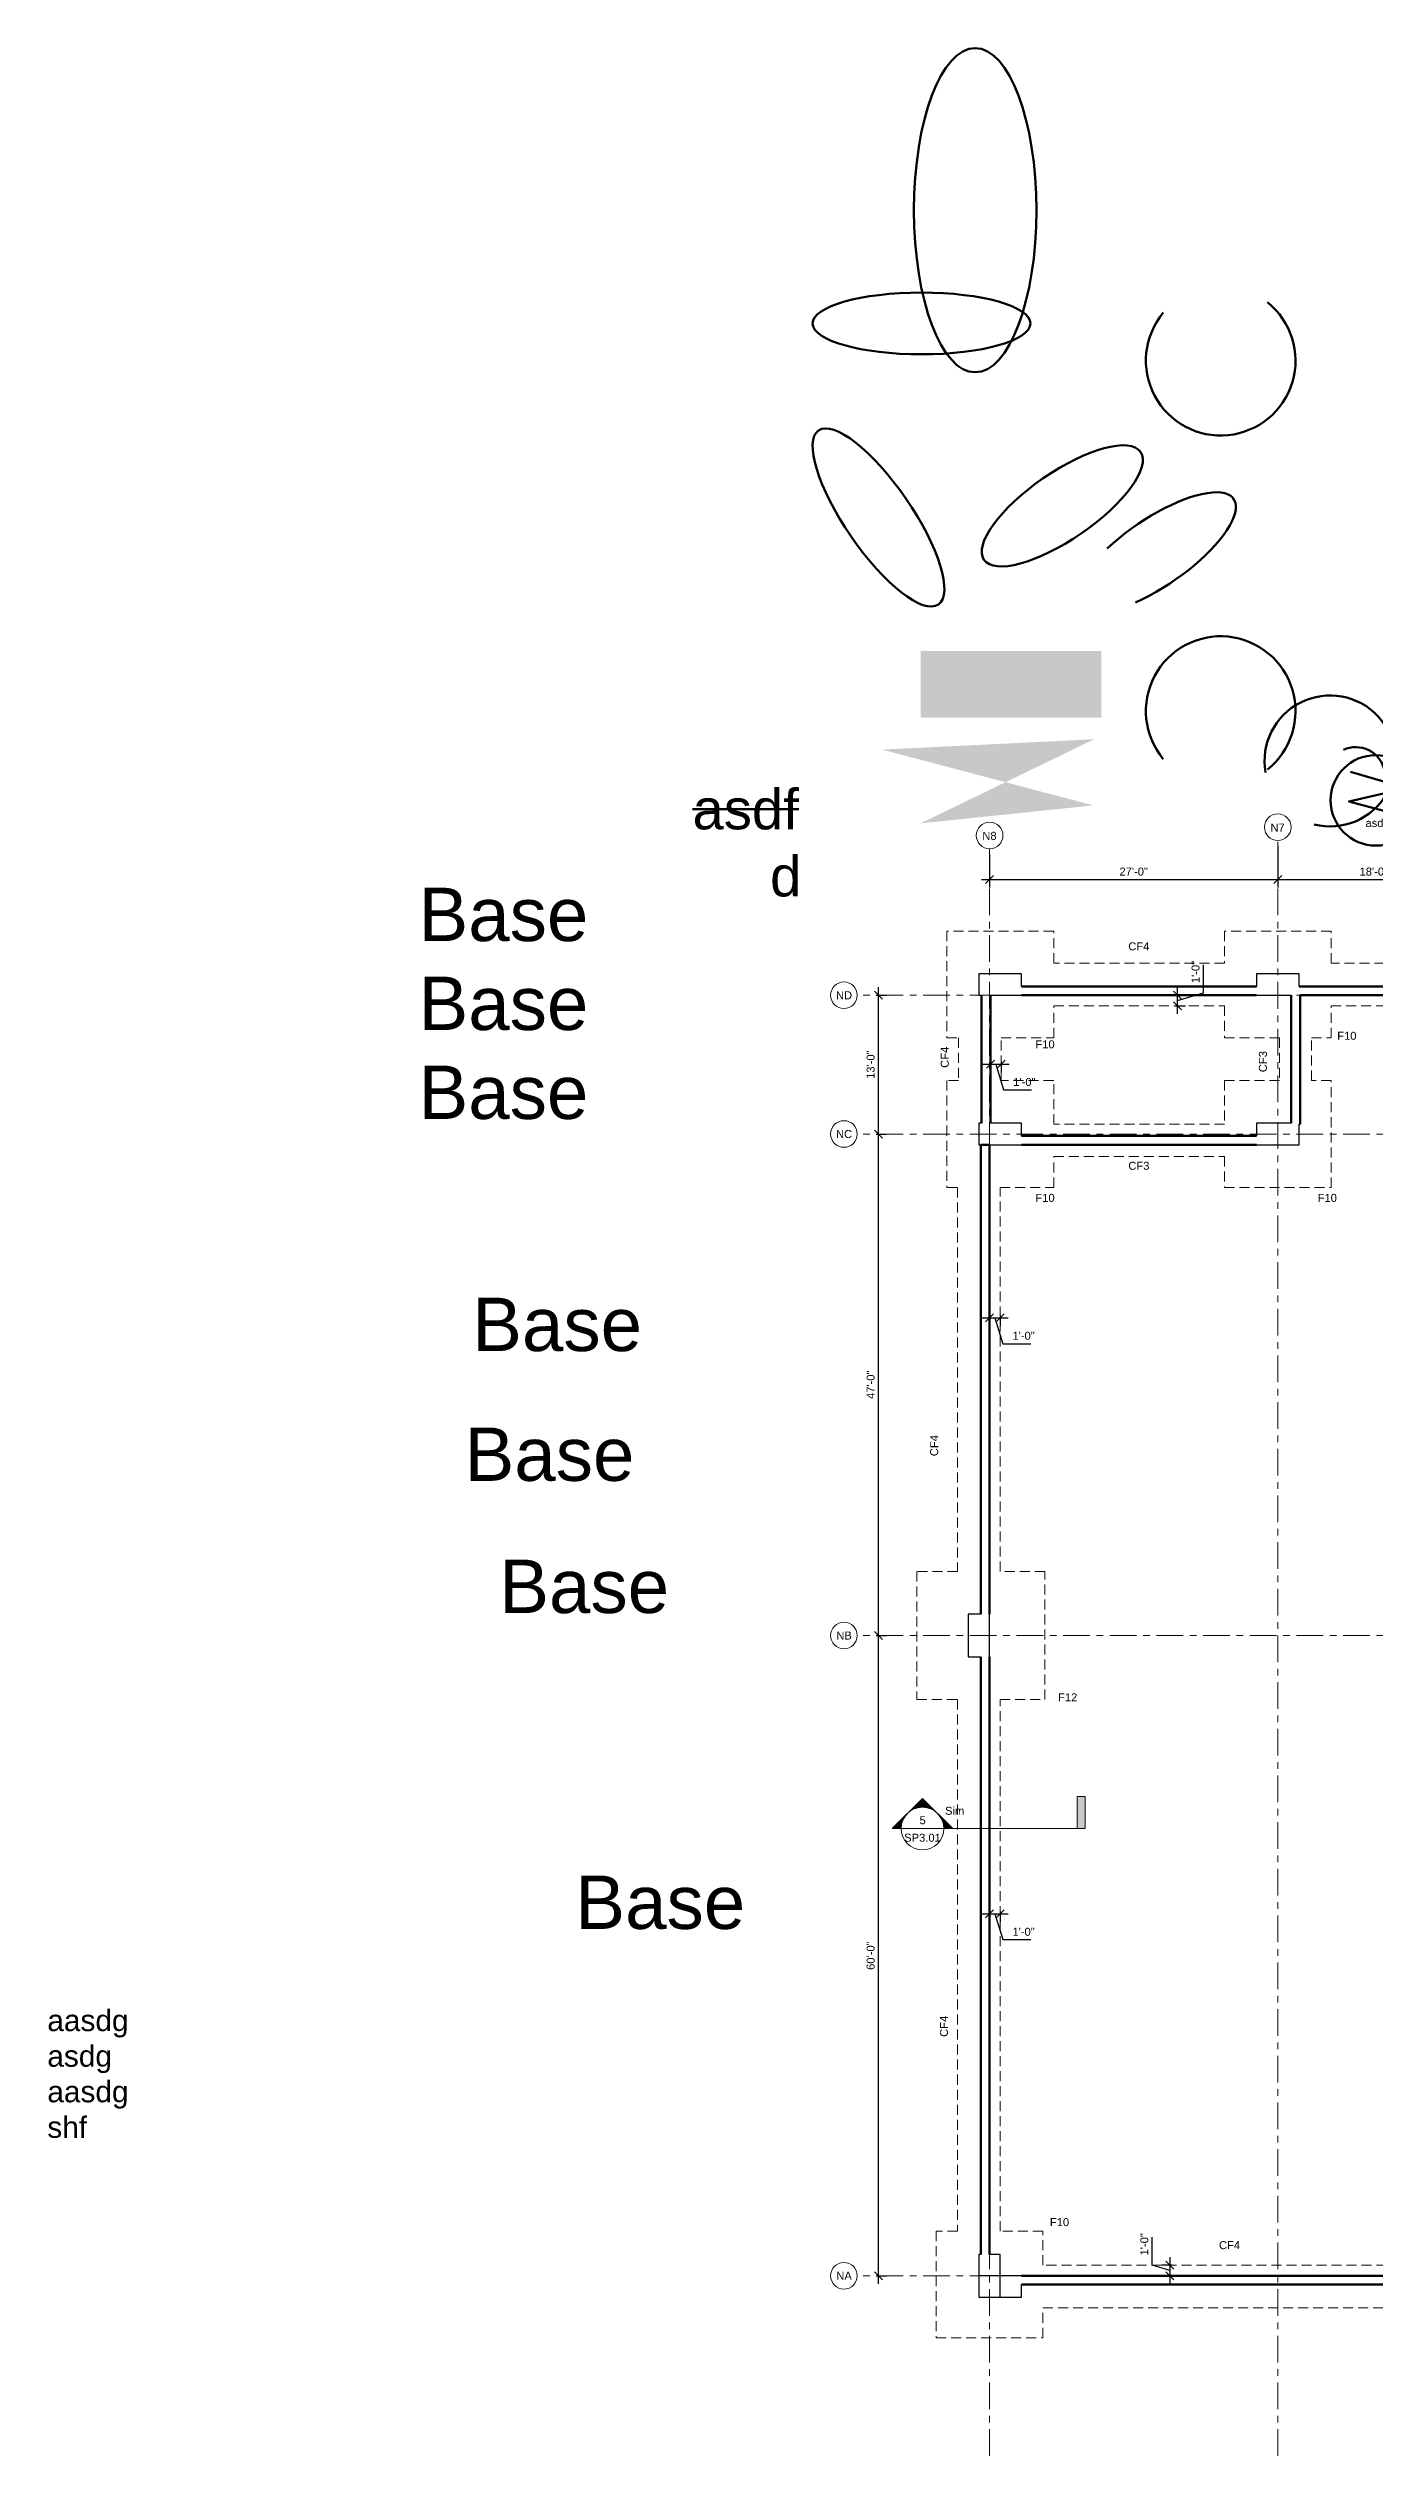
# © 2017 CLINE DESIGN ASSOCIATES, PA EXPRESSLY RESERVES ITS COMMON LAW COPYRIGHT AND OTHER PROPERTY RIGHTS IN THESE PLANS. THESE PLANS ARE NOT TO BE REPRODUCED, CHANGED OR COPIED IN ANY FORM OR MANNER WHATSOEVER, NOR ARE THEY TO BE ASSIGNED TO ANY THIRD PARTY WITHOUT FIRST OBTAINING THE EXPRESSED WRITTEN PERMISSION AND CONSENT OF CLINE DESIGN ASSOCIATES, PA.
# Model space of a CAD drawing. Header units: feet. Extents: x 912 to 6590, y 136 to 5209.
# Drawn here: x 911.8 to 1036.1, y 4983.1 to 5208.8 of the extents above; entities that cross this region are included whole.
import ezdxf

# ---------------------------------------------------------------- set-up
doc = ezdxf.new("R2010")
doc.units = ezdxf.units.FT
doc.header["$LTSCALE"] = 5
doc.header["$MEASUREMENT"] = 0
doc.header["$PDMODE"] = 35
doc.header["$PDSIZE"] = 1
for name, pattern in [('CENTER', [2, 1.25, -0.25, 0.25, -0.25]), ('Grid Line 1_2_', [0.875, 0.5, -0.125, 0.125, -0.125]), ('Hidden', [0.28125, 0.1875, -0.09375])]:
    doc.linetypes.add(name, pattern=pattern)
doc.layers.get('0').update_dxf_attribs({"color": 250})
doc.layers.get('Defpoints').update_dxf_attribs({"color": 250})
for name, color, linetype, lineweight in [('A-ANNO-DIMS', 250, 'Continuous', 9), ('A-DETL-MBND', 5, 'Hidden', 9), ('A-WALL', 250, 'Continuous', 13), ('G-ANNO-SYMB', 250, 'Continuous', 9), ('G-ANNO-TTLB-WIDE', 250, 'Continuous', 50), ('S-COLS', 250, 'Continuous', 9), ('S-FNDN-IDEN', 250, 'Continuous', 9), ('S-GRID', 1, 'CENTER', 9), ('S-GRID-IDEN', 1, 'Continuous', 9)]:
    doc.layers.add(name, color=color, linetype=linetype, lineweight=lineweight)
doc.styles.add('Arial', font='arial.ttf')
doc.styles.get("Standard").update_dxf_attribs({"font": 'arial.ttf'})
doc.dimstyles.new('Linear_-_3_32__Arial', dxfattribs={"dimtxt": 0.75, "dimasz": 0.75, "dimexe": 0.75, "dimexo": 0.5, "dimgap": 0.35, "dimtad": 1, "dimdec": 4, "dimlfac": 12, "dimrnd": 0.0625, "dimzin": 3, "dimdsep": 46, "dimlunit": 4, "dimtxsty": 'Arial', "dimblk1": 'OBLIQUE', "dimblk2": 'OBLIQUE', "dimsah": 1, "dimcen": 0.09, "dimdle": 0.75, "dimazin": 0, "dimtfac": 1, "dimtdec": 4, "dimtmove": 1, "dimatfit": 2, "dimfxl": 1, "dimtvp": 1, "dimfrac": 2, "dimtolj": 1, "dimtzin": 0, "dimarcsym": 2})

# ---------------------------------------------------------------- blocks, each defined once
blk = doc.blocks.new('Grid - Tag_Column_Grid_Head-327277-NORTH GARAGE FOUNDATION PLAN')
at = {"layer": 'S-GRID-IDEN'}
blk.add_circle((0, 0), 0.156, dxfattribs=at)
blk = doc.blocks.new('_Oblique')
at = {"color": 0, "linetype": 'ByBlock', "lineweight": -2}
blk.add_line((-0.5, -0.5), (0.5, 0.5), dxfattribs=at)
blk = doc.blocks.new('*D214')
at = {"layer": 'A-ANNO-DIMS', "color": 0, "lineweight": -2, "transparency": 16777216}
for p, q in [((989.37, 5060), (990.33, 5060)), ((989.58, 4999.25), (989.58, 5060.75)), ((989.37, 5000), (990.33, 5000))]:
    blk.add_line(p, q, dxfattribs=at)
at = {"layer": 'Defpoints', "color": 0, "transparency": 16777216}
for p in [(988.87, 5060), (989.58, 5060), (988.87, 5000)]:
    blk.add_point(p, dxfattribs=at)
at = {"layer": 'A-ANNO-DIMS', "color": 0, "lineweight": -2, "transparency": 16777216, "xscale": 0.75, "yscale": 0.75, "zscale": 0.75}
for p, rotation in [((989.58, 5060), 90), ((989.58, 5000), 270)]:
    blk.add_blockref('_Oblique', p, dxfattribs=dict(at, rotation=rotation))
at = {"layer": 'A-ANNO-DIMS', "color": 0, "transparency": 16777216, "insert": (988.85, 5030), "char_height": 0.75, "width": 3.899, "attachment_point": 5, "rotation": 90, "style": 'Arial'}
blk.add_mtext('\\A1;60\'-0"', dxfattribs=at)
blk = doc.blocks.new('*D215')
at = {"layer": 'A-ANNO-DIMS', "color": 0, "lineweight": -2, "transparency": 16777216}
for p, q in [((989.37, 5107), (990.33, 5107)), ((989.58, 5059.25), (989.58, 5107.75)), ((989.37, 5060), (990.33, 5060))]:
    blk.add_line(p, q, dxfattribs=at)
at = {"layer": 'Defpoints', "color": 0, "transparency": 16777216}
for p in [(988.87, 5107), (989.58, 5107), (988.87, 5060)]:
    blk.add_point(p, dxfattribs=at)
at = {"layer": 'A-ANNO-DIMS', "color": 0, "lineweight": -2, "transparency": 16777216, "xscale": 0.75, "yscale": 0.75, "zscale": 0.75}
for p, rotation in [((989.58, 5107), 90), ((989.58, 5060), 270)]:
    blk.add_blockref('_Oblique', p, dxfattribs=dict(at, rotation=rotation))
at = {"layer": 'A-ANNO-DIMS', "color": 0, "transparency": 16777216, "insert": (988.85, 5083.5), "char_height": 0.75, "width": 3.899, "attachment_point": 5, "rotation": 90, "style": 'Arial'}
blk.add_mtext('\\A1;47\'-0"', dxfattribs=at)
blk = doc.blocks.new('*D216')
at = {"layer": 'A-ANNO-DIMS', "color": 0, "lineweight": -2, "transparency": 16777216}
for p, q in [((989.37, 5120), (990.33, 5120)), ((989.58, 5106.25), (989.58, 5120.75)), ((989.37, 5107), (990.33, 5107))]:
    blk.add_line(p, q, dxfattribs=at)
at = {"layer": 'Defpoints', "color": 0, "transparency": 16777216}
for p in [(988.87, 5120), (989.58, 5120), (988.87, 5107)]:
    blk.add_point(p, dxfattribs=at)
at = {"layer": 'A-ANNO-DIMS', "color": 0, "lineweight": -2, "transparency": 16777216, "xscale": 0.75, "yscale": 0.75, "zscale": 0.75}
for p, rotation in [((989.58, 5120), 90), ((989.58, 5107), 270)]:
    blk.add_blockref('_Oblique', p, dxfattribs=dict(at, rotation=rotation))
at = {"layer": 'A-ANNO-DIMS', "color": 0, "transparency": 16777216, "insert": (988.85, 5113.5), "char_height": 0.75, "width": 3.899, "attachment_point": 5, "rotation": 90, "style": 'Arial'}
blk.add_mtext('\\A1;13\'-0"', dxfattribs=at)
blk = doc.blocks.new('*D227')
at = {"layer": 'A-ANNO-DIMS', "color": 0, "lineweight": -2, "transparency": 16777216}
for p, q in [((1020.03, 5120.23), (1020.03, 5122.85)), ((1017.4, 5120), (1018.36, 5120)), ((1017.61, 5118.25), (1017.61, 5120.75)), ((1017.61, 5119.5), (1020.03, 5120.23)), ((1017.4, 5119), (1018.36, 5119))]:
    blk.add_line(p, q, dxfattribs=at)
at = {"layer": 'Defpoints', "color": 0, "transparency": 16777216}
for p in [(1016.9, 5120), (1017.61, 5120), (1016.9, 5119)]:
    blk.add_point(p, dxfattribs=at)
at = {"layer": 'A-ANNO-DIMS', "color": 0, "lineweight": -2, "transparency": 16777216, "xscale": 0.75, "yscale": 0.75, "zscale": 0.75}
for p, rotation in [((1017.61, 5120), 90), ((1017.61, 5119), 270)]:
    blk.add_blockref('_Oblique', p, dxfattribs=dict(at, rotation=rotation))
at = {"layer": 'A-ANNO-DIMS', "color": 0, "transparency": 16777216, "insert": (1019.3, 5122.18), "char_height": 0.75, "width": 3.2068, "attachment_point": 5, "rotation": 90, "style": 'Arial'}
blk.add_mtext('\\A1;1\'-0"', dxfattribs=at)
blk = doc.blocks.new('*D228')
at = {"layer": 'A-ANNO-DIMS', "color": 0, "lineweight": -2, "transparency": 16777216}
for p, q in [((999.25, 5089.78), (1001.75, 5089.78)), ((1000, 5089.98), (1000, 5089.03)), ((1000.5, 5089.78), (1001.23, 5087.35)), ((1001, 5089.98), (1001, 5089.03)), ((1001.23, 5087.35), (1003.85, 5087.35))]:
    blk.add_line(p, q, dxfattribs=at)
at = {"layer": 'Defpoints', "color": 0, "transparency": 16777216}
for p in [(1000, 5090.48), (1001, 5090.48), (1001, 5089.78)]:
    blk.add_point(p, dxfattribs=at)
at = {"layer": 'A-ANNO-DIMS', "color": 0, "lineweight": -2, "transparency": 16777216, "xscale": 0.75, "yscale": 0.75, "zscale": 0.75, "rotation": 180}
blk.add_blockref('_Oblique', (1000, 5089.78), dxfattribs=at)
at = {"layer": 'A-ANNO-DIMS', "color": 0, "lineweight": -2, "transparency": 16777216, "xscale": 0.75, "yscale": 0.75, "zscale": 0.75}
blk.add_blockref('_Oblique', (1001, 5089.78), dxfattribs=at)
at = {"layer": 'A-ANNO-DIMS', "color": 0, "transparency": 16777216, "insert": (1003.18, 5088.09), "char_height": 0.75, "width": 3.2068, "attachment_point": 5, "style": 'Arial'}
blk.add_mtext('\\A1;1\'-0"', dxfattribs=at)
blk = doc.blocks.new('*D229')
at = {"layer": 'A-ANNO-DIMS', "color": 0, "lineweight": -2, "transparency": 16777216}
for p, q in [((1015.23, 5001), (1015.23, 5003.62)), ((1016.89, 5000.5), (1015.23, 5001)), ((1017.1, 5001), (1016.14, 5001)), ((1016.89, 5001.75), (1016.89, 4999.25)), ((1017.1, 5000), (1016.14, 5000))]:
    blk.add_line(p, q, dxfattribs=at)
at = {"layer": 'Defpoints', "color": 0, "transparency": 16777216}
for p in [(1017.6, 5001), (1016.89, 5000), (1017.6, 5000)]:
    blk.add_point(p, dxfattribs=at)
at = {"layer": 'A-ANNO-DIMS', "color": 0, "lineweight": -2, "transparency": 16777216, "xscale": 0.75, "yscale": 0.75, "zscale": 0.75}
for p, rotation in [((1016.89, 5001), 90), ((1016.89, 5000), 270)]:
    blk.add_blockref('_Oblique', p, dxfattribs=dict(at, rotation=rotation))
at = {"layer": 'A-ANNO-DIMS', "color": 0, "transparency": 16777216, "insert": (1014.5, 5002.95), "char_height": 0.75, "width": 3.2068, "attachment_point": 5, "rotation": 90, "style": 'Arial'}
blk.add_mtext('\\A1;1\'-0"', dxfattribs=at)
blk = doc.blocks.new('Section - 3_32_ x 3_8_-18514-NORTH GARAGE FOUNDATION PLAN')
at = {"layer": 'G-ANNO-SYMB'}
blk.add_hatch(color=256, dxfattribs=at).paths.add_polyline_path([(0, 0.375), (0, 0), (-0.09375, 0), (-0.09375, 0.375)], flags=0)
for p, q in [((0, 0.375), (-0.09375, 0.375)), ((-0.09375, 0.375), (-0.09375, 0)), ((0, 0), (0, 0.375)), ((-0.09375, 0), (0, 0))]:
    blk.add_line(p, q, dxfattribs=at)
blk = doc.blocks.new('Section - Section Head - Filled-1526-NORTH GARAGE FOUNDATION PLAN')
at = {"layer": 'G-ANNO-SYMB'}
h = blk.add_hatch(color=256, dxfattribs=at)
edge = h.paths.add_edge_path(flags=0)
edge.add_line((-0.427, 0.177), (-0.25, 0.354))
edge.add_line((-0.25, 0.354), (-0.25, 0.25))
edge.add_arc((-0.25, 0), 0.25, 90, 135)
h = blk.add_hatch(color=256, dxfattribs=at)
edge = h.paths.add_edge_path(flags=0)
edge.add_arc((-0.25, 0), 0.25, 45, 90)
edge.add_line((-0.25, 0.25), (-0.25, 0.354))
edge.add_line((-0.25, 0.354), (-0.073, 0.177))
h = blk.add_hatch(color=256, dxfattribs=at)
edge = h.paths.add_edge_path(flags=0)
edge.add_arc((-0.25, 0), 0.25, 137.9216, 180)
edge.add_line((-0.5, 0), (-0.604, 0))
edge.add_line((-0.604, 0), (-0.436, 0.168))
h = blk.add_hatch(color=256, dxfattribs=at)
edge = h.paths.add_edge_path(flags=0)
edge.add_line((-0.064, 0.168), (0.104, 0))
edge.add_line((0.104, 0), (0, 0))
edge.add_arc((-0.25, 0), 0.25, 0, 42.0784)
for p, q in [((-0.25, 0.354), (-0.604, 0)), ((-0.25, 0.354), (-0.427, 0.177)), ((-0.25, 0.354), (0.104, 0)), ((-0.25, 0.25), (-0.25, 0.354)), ((-0.073, 0.177), (-0.25, 0.354)), ((-0.25, 0.354), (-0.25, 0.25)), ((-0.436, 0.168), (-0.604, 0)), ((-0.5, 0), (-0.604, 0)), ((-0.604, 0), (-0.5, 0)), ((0.104, 0), (-0.064, 0.168)), ((0, 0), (0.104, 0)), ((0, 0), (0.104, 0))]:
    blk.add_line(p, q, dxfattribs=at)
for start, end in [(360, 180), (180, 360)]:
    blk.add_arc((-0.25, 0), 0.25, start, end, dxfattribs=at)
blk = doc.blocks.new('*D235')
at = {"layer": 'A-ANNO-DIMS', "color": 0, "lineweight": -2, "transparency": 16777216}
for p, q in [((1000, 5034.13), (1000, 5033.17)), ((1001, 5034.13), (1001, 5033.17)), ((999.25, 5033.92), (1001.75, 5033.92)), ((1000.5, 5033.92), (1001.23, 5031.5)), ((1001.23, 5031.5), (1003.85, 5031.5))]:
    blk.add_line(p, q, dxfattribs=at)
at = {"layer": 'Defpoints', "color": 0, "transparency": 16777216}
for p in [(1000, 5034.63), (1001, 5034.63), (1001, 5033.92)]:
    blk.add_point(p, dxfattribs=at)
at = {"layer": 'A-ANNO-DIMS', "color": 0, "lineweight": -2, "transparency": 16777216, "xscale": 0.75, "yscale": 0.75, "zscale": 0.75, "rotation": 180}
blk.add_blockref('_Oblique', (1000, 5033.92), dxfattribs=at)
at = {"layer": 'A-ANNO-DIMS', "color": 0, "lineweight": -2, "transparency": 16777216, "xscale": 0.75, "yscale": 0.75, "zscale": 0.75}
blk.add_blockref('_Oblique', (1001, 5033.92), dxfattribs=at)
at = {"layer": 'A-ANNO-DIMS', "color": 0, "transparency": 16777216, "insert": (1003.18, 5032.23), "char_height": 0.75, "width": 3.2068, "attachment_point": 5, "style": 'Arial'}
blk.add_mtext('\\A1;1\'-0"', dxfattribs=at)
blk = doc.blocks.new('*D236')
at = {"layer": 'A-ANNO-DIMS', "color": 0, "lineweight": -2, "transparency": 16777216}
for p, q in [((999.33, 5113.56), (1001.83, 5113.56)), ((1000.08, 5113.77), (1000.08, 5112.81)), ((1000.58, 5113.56), (1001.31, 5111.14)), ((1001.08, 5113.77), (1001.08, 5112.81)), ((1001.31, 5111.14), (1003.93, 5111.14))]:
    blk.add_line(p, q, dxfattribs=at)
at = {"layer": 'Defpoints', "color": 0, "transparency": 16777216}
for p in [(1000.08, 5114.27), (1001.08, 5114.27), (1001.08, 5113.56)]:
    blk.add_point(p, dxfattribs=at)
at = {"layer": 'A-ANNO-DIMS', "color": 0, "lineweight": -2, "transparency": 16777216, "xscale": 0.75, "yscale": 0.75, "zscale": 0.75, "rotation": 180}
blk.add_blockref('_Oblique', (1000.08, 5113.56), dxfattribs=at)
at = {"layer": 'A-ANNO-DIMS', "color": 0, "lineweight": -2, "transparency": 16777216, "xscale": 0.75, "yscale": 0.75, "zscale": 0.75}
blk.add_blockref('_Oblique', (1001.08, 5113.56), dxfattribs=at)
at = {"layer": 'A-ANNO-DIMS', "color": 0, "transparency": 16777216, "insert": (1003.26, 5111.87), "char_height": 0.75, "width": 3.2068, "attachment_point": 5, "style": 'Arial'}
blk.add_mtext('\\A1;1\'-0"', dxfattribs=at)
blk = doc.blocks.new('*D244')
at = {"layer": 'A-ANNO-DIMS', "color": 0, "lineweight": -2, "transparency": 16777216}
for p, q in [((1027, 5134.01), (1027, 5130.1)), ((1000, 5133.23), (1000, 5130.1)), ((999.25, 5130.85), (1027.75, 5130.85))]:
    blk.add_line(p, q, dxfattribs=at)
at = {"layer": 'Defpoints', "color": 0, "transparency": 16777216}
for p in [(1000, 5133.73), (1027, 5134.51), (1027, 5130.85)]:
    blk.add_point(p, dxfattribs=at)
at = {"layer": 'A-ANNO-DIMS', "color": 0, "lineweight": -2, "transparency": 16777216, "xscale": 0.75, "yscale": 0.75, "zscale": 0.75, "rotation": 180}
blk.add_blockref('_Oblique', (1000, 5130.85), dxfattribs=at)
at = {"layer": 'A-ANNO-DIMS', "color": 0, "lineweight": -2, "transparency": 16777216, "xscale": 0.75, "yscale": 0.75, "zscale": 0.75}
blk.add_blockref('_Oblique', (1027, 5130.85), dxfattribs=at)
at = {"layer": 'A-ANNO-DIMS', "color": 0, "transparency": 16777216, "insert": (1013.5, 5131.59), "char_height": 0.75, "attachment_point": 5, "style": 'Arial'}
blk.add_mtext('\\A1;27\'-0"', dxfattribs=at)
blk = doc.blocks.new('*D245')
at = {"layer": 'A-ANNO-DIMS', "color": 0, "lineweight": -2, "transparency": 16777216}
for p, q in [((1027, 5134.01), (1027, 5130.1)), ((1045, 5133.23), (1045, 5130.1)), ((1026.25, 5130.85), (1045.75, 5130.85))]:
    blk.add_line(p, q, dxfattribs=at)
at = {"layer": 'Defpoints', "color": 0, "transparency": 16777216}
for p in [(1027, 5134.51), (1045, 5133.73), (1045, 5130.85)]:
    blk.add_point(p, dxfattribs=at)
at = {"layer": 'A-ANNO-DIMS', "color": 0, "lineweight": -2, "transparency": 16777216, "xscale": 0.75, "yscale": 0.75, "zscale": 0.75, "rotation": 180}
blk.add_blockref('_Oblique', (1027, 5130.85), dxfattribs=at)
at = {"layer": 'A-ANNO-DIMS', "color": 0, "lineweight": -2, "transparency": 16777216, "xscale": 0.75, "yscale": 0.75, "zscale": 0.75}
blk.add_blockref('_Oblique', (1045, 5130.85), dxfattribs=at)
at = {"layer": 'A-ANNO-DIMS', "color": 0, "transparency": 16777216, "insert": (1036, 5131.59), "char_height": 0.75, "attachment_point": 5, "style": 'Arial'}
blk.add_mtext('\\A1;18\'-0"', dxfattribs=at)
blk = doc.blocks.new('dzz')
blk.add_lwpolyline([(-2.33, 2.45), (2.91, 0.93), (-2.49, -0.32), (1.72, -1.45), (0.84, 2.61, 0.483048), (-3, 4.52, 1.983233)], format="xyb")
blk.add_arc((-4.25, 3.48), 6.14, 255.9714, 190.063)
at = {"layer": 'G-ANNO-TTLB-WIDE'}
blk.add_circle((0.04, -0.21), 4.24, dxfattribs=at)
at = {"insert": (-0.93, -1.96), "char_height": 0.75, "width": 2.5759, "attachment_point": 1}
blk.add_mtext('asdfa', dxfattribs=at)

msp = doc.modelspace()

# ---------------------------------------------------------------- hatches: boundary and pattern name
at = {"layer": 'G-ANNO-TTLB-WIDE', "ltscale": 10}
h = msp.add_hatch(color=2, dxfattribs=at)
h.dxf.hatch_style = 1
h.paths.add_polyline_path([(993.5239753, 5152.2554148), (993.5239753, 5146.0206423), (1010.4604468, 5146.0206423), (1010.4604468, 5152.2554148)])

# ---------------------------------------------------------------- linework, layer by layer
at = {"layer": 'A-DETL-MBND'}
for points in [[(1059.5, 5123), (1032, 5123), (1032, 5126), (1022, 5126), (1022, 5123), (1006, 5123), (1006, 5126), (996, 5126), (996, 5116), (997.0833333, 5116), (997.0833333, 5112), (996, 5112), (996, 5102), (997, 5102), (997, 5066), (993.1666667, 5066), (993.1666667, 5054), (997, 5054), (997, 5004.1666667), (995, 5004.1666667), (995, 4994.1666667), (1005, 4994.1666667), (1005, 4997), (1040, 4997)], [(1040, 5001), (1005, 5001), (1005, 5004.1666667), (1001, 5004.1666667), (1001, 5054), (1005.1666667, 5054), (1005.1666667, 5066), (1001, 5066), (1001, 5102), (1006, 5102), (1006, 5104.90625), (1022, 5104.90625), (1022, 5102), (1032, 5102), (1032, 5112), (1030.1770833, 5112), (1030.1770833, 5116), (1032, 5116), (1032, 5119), (1059.5, 5119)]]:
    msp.add_lwpolyline(points, dxfattribs=at)
msp.add_lwpolyline([(1001.0833333, 5116), (1006, 5116), (1006, 5119), (1022, 5119), (1022, 5116), (1027.1770833, 5116), (1027.1770833, 5112), (1022, 5112), (1022, 5107.90625), (1006, 5107.90625), (1006, 5112), (1001.0833333, 5112)], close=True, dxfattribs=at)
at = {"layer": 'A-WALL', "lineweight": 50}
for p, q in [((999.25, 5120), (999.25, 5108)), ((1000.0833333, 5108), (1000.0833333, 5120)), ((1025, 5120.8333333), (1003, 5120.8333333)), ((1003, 5120), (1025, 5120)), ((1028.2604167, 5120), (1028.2604167, 5108)), ((1062.5, 5120.8333333), (1029, 5120.8333333)), ((1029.09375, 5120), (1062.5, 5120)), ((1029.09375, 5107.9166667), (1029.09375, 5120)), ((1025, 5106.8229167), (1003, 5106.8229167)), ((1029, 5107.9166667), (1029.09375, 5107.9166667)), ((999.1666667, 5105.9895833), (999.1666667, 5062)), ((1000, 5105.9895833), (999.1666667, 5105.9895833)), ((1000, 5062), (1000, 5105.9895833)), ((1003, 5106), (1003, 5105.9895833)), ((1003, 5105.9895833), (1025, 5105.9895833)), ((1025, 5105.9895833), (1025, 5106)), ((999.1666667, 5058), (999.1666667, 5002)), ((1000, 5002), (1000, 5058)), ((1043, 5000), (1003, 5000)), ((1003, 4999.1666667), (1043, 4999.1666667))]:
    msp.add_line(p, q, dxfattribs=at)
at = {"layer": 'G-ANNO-SYMB'}
for p, q in [((991.7044616, 5041.90388), (995.7044616, 5041.90388)), ((995.7044616, 5041.90388), (1008.2146909, 5041.90388))]:
    msp.add_line(p, q, dxfattribs=at)
at = {"layer": 'G-ANNO-TTLB-WIDE'}
for centre, start, end in [((1021.651796, 5179.4735232), 140.057037413, 51.263058906), ((1021.651796, 5146.638487), 308.736941094, 219.942962587)]:
    msp.add_arc(centre, 7.0118647, start, end, dxfattribs=at)
at = {"layer": 'G-ANNO-TTLB-WIDE', "color": 221, "ltscale": 10}
for centre, major_axis, ratio in [((998.6461287, 5193.5720498), (0, -15.190538), 0.377925736), ((993.6164917, 5182.9622304), (10.203706, 0), 0.2835818601), ((1006.804458, 5165.8663211), (7.3401611, 5.0503924), 0.3527322948)]:
    msp.add_ellipse(centre, major_axis=major_axis, ratio=ratio, dxfattribs=at)
for centre, major_axis, ratio, start_param, end_param in [((989.5826472, 5164.779915), (5.6131307, -8.1580362), 0.3154705993, -1.5707963268, 4.7123889804), ((1015.5210457, 5161.463709), (7.3401611, 5.0503924), 0.3527322948, 4.2277035946, 8.2534610977)]:
    msp.add_ellipse(centre, major_axis=major_axis, ratio=ratio, start_param=start_param, end_param=end_param, dxfattribs=at)
msp.add_solid([(989.9239817, 5143.0244006), (1009.7985886, 5143.9941483), (1009.7141958, 5137.7961955), (993.5106944, 5136.1096773)], dxfattribs=at)
at = {"layer": 'S-COLS', "lineweight": 30}
for p, q in [((1003, 5122), (999, 5122)), ((999, 5122), (999, 5120)), ((999, 5120), (999.25, 5120)), ((1000.0833333, 5120), (1003, 5120)), ((1003, 5120.8333333), (1003, 5122)), ((1029, 5122), (1025, 5122)), ((1025, 5122), (1025, 5120.8333333)), ((1025, 5120), (1028.2604167, 5120)), ((1029, 5120.8333333), (1029, 5122)), ((999.25, 5108), (999, 5108)), ((999, 5108), (999, 5106)), ((1003, 5108), (1000.0833333, 5108)), ((1003, 5106.8229167), (1003, 5108)), ((1028.2604167, 5108), (1025, 5108)), ((1025, 5108), (1025, 5106.8229167)), ((1029, 5106), (1029, 5107.9166667)), ((999, 5106), (1003, 5106)), ((1025, 5106), (1029, 5106)), ((999.1666667, 5062), (998, 5062)), ((998, 5062), (998, 5058)), ((1000, 5058), (1000, 5062)), ((998, 5058), (999.1666667, 5058)), ((999.1666667, 5002), (999, 5002)), ((999, 5002), (999, 4998)), ((1001, 5002), (1000, 5002)), ((1001, 4998), (1001, 5002)), ((1003, 5000), (999, 5000)), ((999, 5000), (999, 4998)), ((999, 4998), (1003, 4998)), ((999, 4998), (1001, 4998)), ((1003, 4998), (1003, 4999.1666667))]:
    msp.add_line(p, q, dxfattribs=at)
at = {"layer": 'S-GRID', "linetype": 'Grid Line 1_2_'}
for p, q in [((1000, 4983.1206391), (1000, 5133.7266495)), ((1027, 4983.1206391), (1027, 5134.5063005)), ((1223.7579736, 5120), (987.5957821, 5120)), ((1223.7579736, 5107), (987.5957821, 5107)), ((1223.7579736, 5060), (987.5957821, 5060)), ((1223.7579736, 5000), (987.5957821, 5000))]:
    msp.add_line(p, q, dxfattribs=at)

# ---------------------------------------------------------------- block references
at = {"layer": 'G-ANNO-SYMB', "xscale": 7.999999999999992, "yscale": 7.999999999999992, "zscale": 7.999999999999992}
msp.add_blockref('Section - Section Head - Filled-1526-NORTH GARAGE FOUNDATION PLAN', (995.7044616, 5041.90388), dxfattribs=at)
at = {"layer": 'G-ANNO-SYMB', "extrusion": (0, 0, -1), "xscale": 7.999999999999992, "yscale": 7.999999999999992, "zscale": 7.999999999999992}
msp.add_blockref('Section - 3_32_ x 3_8_-18514-NORTH GARAGE FOUNDATION PLAN', (-1008.2146909, 5041.90388), dxfattribs=at)
at = {"layer": 'G-ANNO-TTLB-WIDE'}
msp.add_blockref('dzz', (1036.152716, 5138.4792724), dxfattribs=at)
at = {"layer": 'S-GRID-IDEN', "xscale": 7.999999999999992, "yscale": 7.999999999999992, "zscale": 7.999999999999992}
for p in [(1000, 5134.9766495), (1027, 5135.7563005)]:
    msp.add_blockref('Grid - Tag_Column_Grid_Head-327277-NORTH GARAGE FOUNDATION PLAN', p, dxfattribs=at)
at = {"layer": 'S-GRID-IDEN', "xscale": 7.999999999999992, "yscale": 7.999999999999992, "zscale": 7.999999999999992, "rotation": 89.99999999999982}
for p in [(986.3457821, 5120), (986.3457821, 5107), (986.3457821, 5060), (986.3457821, 5000)]:
    msp.add_blockref('Grid - Tag_Column_Grid_Head-327277-NORTH GARAGE FOUNDATION PLAN', p, dxfattribs=at)

# ---------------------------------------------------------------- texts
at = {"layer": 'G-ANNO-SYMB', "char_height": 0.75, "attachment_point": 1, "style": 'Arial'}
for s, insert, width in [('Sim', (995.8195438, 5043.9489091), 2.222), ('SP3.01', (991.9899183, 5041.4265794), 4.1915), ('5', (993.4277136, 5043.0629331), 0.707)]:
    msp.add_mtext(s, dxfattribs=dict(at, insert=insert, width=width))
at = {"layer": 'G-ANNO-TTLB-WIDE', "color": 221, "ltscale": 10, "insert": (972.1583968, 5134.2698593), "char_height": 3.770758027, "width": 10.190074887, "attachment_point": 4}
msp.add_mtext('{\\Kasdf}\\P\\pxqr;{\\fArial CE|b0|i0|c0|p34;\\C30;\\c2254834;d}', dxfattribs=at)
at = {"layer": 'G-ANNO-TTLB-WIDE', "color": 71, "ltscale": 10, "true_color": 0xc9e49b, "char_height": 5}
for s, width, insert, attachment_point in [('Base\\PBase\\PBase', 13.435552949, (946.474665, 5130.0828092), 1), ('Base', 13.435552949, (951.5086421, 5091.6580171), 1), ('Base', 13.435552949, (950.7915423, 5076.9574115), 4), ('Base', 13.435552949, (954.046298, 5062.0380858), 7), ('Base', 29.936156787, (977.0951928, 5037.5033637), 3)]:
    msp.add_mtext_dynamic_manual_height_columns(s, width=width, gutter_width=150, heights=[0], dxfattribs=dict(at, insert=insert, attachment_point=attachment_point))
at = {"layer": 'G-ANNO-TTLB-WIDE', "color": 221, "ltscale": 10, "insert": (979.6353718, 5024.9249712), "char_height": 2, "attachment_point": 3}
msp.add_mtext_dynamic_manual_height_columns('\\pxql;aasdg\\Pasdg\\Paasdg\\Pshf', width=67.946584028, gutter_width=150, heights=[0], dxfattribs=at)
at = {"layer": 'S-FNDN-IDEN', "char_height": 0.75, "attachment_point": 1, "style": 'Arial'}
for s, insert, width in [('CF4', (1012.9952845, 5124.9621824), 2.424), ('F10', (1004.2875176, 5115.7814472), 2.19675), ('F10', (1032.5733062, 5116.5795027), 2.19675), ('CF3', (1012.9952845, 5104.3990741), 2.424), ('F10', (1004.2875176, 5101.3910333), 2.19675), ('F10', (1030.7402353, 5101.3910333), 2.19675), ('F12', (1006.4114653, 5054.5795027), 2.19675), ('F10', (1005.6449644, 5005.3981944), 2.19675), ('CF4', (1021.4952845, 5003.2417714), 2.424)]:
    msp.add_mtext(s, dxfattribs=dict(at, insert=insert, width=width))
at = {"layer": 'S-FNDN-IDEN', "char_height": 0.75, "width": 2.424, "attachment_point": 1, "rotation": 90, "style": 'Arial'}
for s, insert in [('CF4', (995.4185902, 5113.2027474)), ('CF3', (1025.2345823, 5112.7913541)), ('CF4', (994.4261541, 5076.8061161)), ('CF4', (995.3431623, 5022.3858152))]:
    msp.add_mtext(s, dxfattribs=dict(at, insert=insert))
at = {"layer": 'S-GRID-IDEN', "char_height": 0.75, "attachment_point": 1, "style": 'Arial'}
for s, insert, width in [('N7', (1026.3114266, 5136.09639), 1.64125), ('N8', (999.3114266, 5135.316739), 1.64125), ('ND', (985.6001479, 5120.3751733), 1.8685), ('NC', (985.6001479, 5107.3751733), 1.8685), ('NB', (985.631644, 5060.3751733), 1.79275), ('NA', (985.631644, 5000.3751733), 1.79275)]:
    msp.add_mtext(s, dxfattribs=dict(at, insert=insert, width=width))

# ---------------------------------------------------------------- dimensions: what is measured, and where the dimension line sits
at = {"layer": 'A-ANNO-DIMS'}
for base, p1, p2, override, picture, middle in [((1027, 5130.8523046), (1000, 5133.7266495), (1027, 5134.5063005), {"dimscale": 1, "dimpost": '<>'}, '*D244', (1013.5, 5131.5852344)), ((1045, 5130.8523046), (1027, 5134.5063005), (1045, 5133.7266495), {"dimscale": 1, "dimpost": '<>'}, '*D245', (1036, 5131.5852344)), ((1001.0833333, 5113.5592314), (1000.0833333, 5114.2663382), (1001.0833333, 5114.2663382), {"dimscale": 1, "dimpost": '<>', "dimfxl": 12}, '*D236', (1001.6604701, 5111.8683719)), ((1001, 5089.7778108), (1000, 5090.4849175), (1001, 5090.4849175), {"dimscale": 1, "dimpost": '<>', "dimfxl": 12}, '*D228', (1001.5771368, 5088.0869513)), ((1001, 5033.9219177), (1000, 5034.6290244), (1001, 5034.6290244), {"dimscale": 1, "dimpost": '<>', "dimfxl": 12}, '*D235', (1001.5771368, 5032.2310582))]:
    dim = msp.add_linear_dim(base=base, p1=p1, p2=p2, dimstyle='Linear_-_3_32__Arial', override=override, dxfattribs=at)
    dim.commit()
    dim.dimension.update_dxf_attribs({"geometry": picture, "text_midpoint": middle})
for base, p1, p2, override, picture, middle in [((1017.6107145, 5120), (1016.9036077, 5119), (1016.9036077, 5120), {"dimscale": 1, "dimpost": '<>', "dimfxl": 12}, '*D227', (1019.3015739, 5120.5771368)), ((989.5819923, 5120), (988.8748855, 5107), (988.8748855, 5120), {"dimscale": 1, "dimpost": '<>', "dimfxl": 156}, '*D216', (988.8488068, 5113.5)), ((989.5819923, 5107), (988.8748855, 5060), (988.8748855, 5107), {"dimscale": 1, "dimpost": '<>', "dimfxl": 564}, '*D215', (988.8490626, 5083.5)), ((989.5819923, 5060), (988.8748855, 5000), (988.8748855, 5060), {"dimscale": 1, "dimpost": '<>', "dimfxl": 720}, '*D214', (988.8490626, 5030)), ((1016.8885636, 5000), (1017.5956704, 5001), (1017.5956704, 5000), {"dimscale": 1, "dimpost": '<>', "dimfxl": 12}, '*D229', (1014.4977041, 5001.3473789))]:
    dim = msp.add_linear_dim(base=base, p1=p1, p2=p2, angle=90, dimstyle='Linear_-_3_32__Arial', override=override, dxfattribs=at)
    dim.commit()
    dim.dimension.update_dxf_attribs({"geometry": picture, "text_midpoint": middle})

doc.saveas('drawing.dxf')
